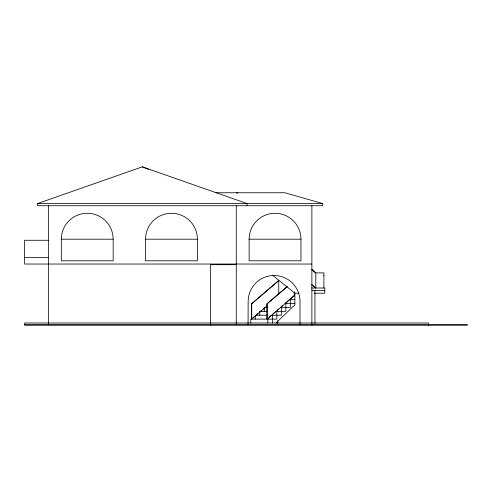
<?xml version="1.0" encoding="UTF-8"?>
<svg xmlns="http://www.w3.org/2000/svg" width="492" height="492" viewBox="0 0 492 492"><rect width="100%" height="100%" fill="white"/><g stroke="black" fill="none" stroke-linecap="round" stroke-linejoin="round"><path stroke-width="0.74" d="M248.048 324.732L248.159 301.405A25.922 25.922 0 0 1 274.081 275.483A25.922 25.922 0 0 1 299.997 301.405L299.997 324.732M275.957 323.004L294.862 304.862L294.862 293.195L272.439 275.139M254.229 316.688L251.418 319.117L251.418 303.995L278.423 280.668L278.736 280.668L278.736 294.277M251.418 303.995L278.736 280.668M268.017 318.146L266.892 319.117L266.892 303.995L287.002 286.627M266.892 303.995L287.316 286.627M257.605 313.773L255.92 315.231L267.199 315.231M259.296 312.309L261.547 310.366M263.232 308.908L264.917 307.451M266.916 305.993L251.726 319.117L251.726 303.995M269.142 317.174L271.393 315.231L281.356 315.231L281.356 307.451M273.078 313.773L275.329 311.823M277.021 310.366L278.706 308.908M280.957 306.965L282.648 305.507M289.96 299.191L293.902 295.79L294.862 295.79M215.957 192.753L284.88 192.753L322.678 203.559L322.678 205.718L37.558 205.718L37.558 203.559L142.317 166.837L247.082 203.559L247.082 205.718M37.558 203.559L322.678 203.559M61.322 239.198L113.16 239.198L113.16 260.797L61.322 260.797L61.322 239.198A25.922 25.922 0 0 1 87.238 213.276A25.922 25.922 0 0 1 113.16 239.198M145.558 239.198L197.403 239.198L197.403 260.797L145.558 260.797L145.558 239.198A25.922 25.922 0 0 1 171.48 213.276A25.922 25.922 0 0 1 197.403 239.198M249.124 239.198L300.963 239.198L300.963 260.797L249.124 260.797L249.124 239.198A25.922 25.922 0 0 1 275.046 213.276A25.922 25.922 0 0 1 300.963 239.198M48.357 240.274L24.6 240.274L24.6 264.038L311.879 264.038M24.6 257.556L48.357 257.556M210.361 264.684L236.609 264.684M323.472 275.483L323.896 275.483M311.424 288.011L324.8 288.011L324.8 293.195L314.283 293.195M311.953 290.606L324.8 290.606M294.862 293.195L299.013 293.195M294.862 299.677L289.401 299.677L284.899 303.564L294.862 303.564M267.267 307.451L264.265 307.451L264.265 311.338M280.397 307.451L290.36 307.451L290.36 299.677M259.764 311.338L267.242 311.338M275.895 311.338L285.858 311.338L285.858 303.564M24.6 324.732L467.4 324.732L467.4 325.163L24.6 325.163L24.6 323.004L428.52 323.004L428.52 325.163M236.314 192.753L237.814 193.055M142.317 166.837L148.732 169.439M311.799 269.425L315.809 272.894L315.809 288.011L311.873 284.61M311.491 269.425L315.501 272.894L323.896 272.894L323.896 288.011M311.559 284.61L315.501 288.011M314.954 290.606L314.954 323.625M311.879 205.718L311.879 325.163M294.21 292.008L294.21 295.79L267.205 319.117L267.205 303.995M277.771 320.655L277.771 323.662M276.861 311.338L276.861 319.117L250.766 319.117L250.766 323.004M272.359 315.231L272.359 323.004M267.857 319.117L267.857 323.004M259.764 311.99L259.764 315.231M255.268 315.876L255.268 319.117M236.283 205.718L236.283 324.732M221.203 264.038L221.203 264.684M210.361 264.038L210.361 325.163M48.357 205.718L48.357 324.732"/></g></svg>
